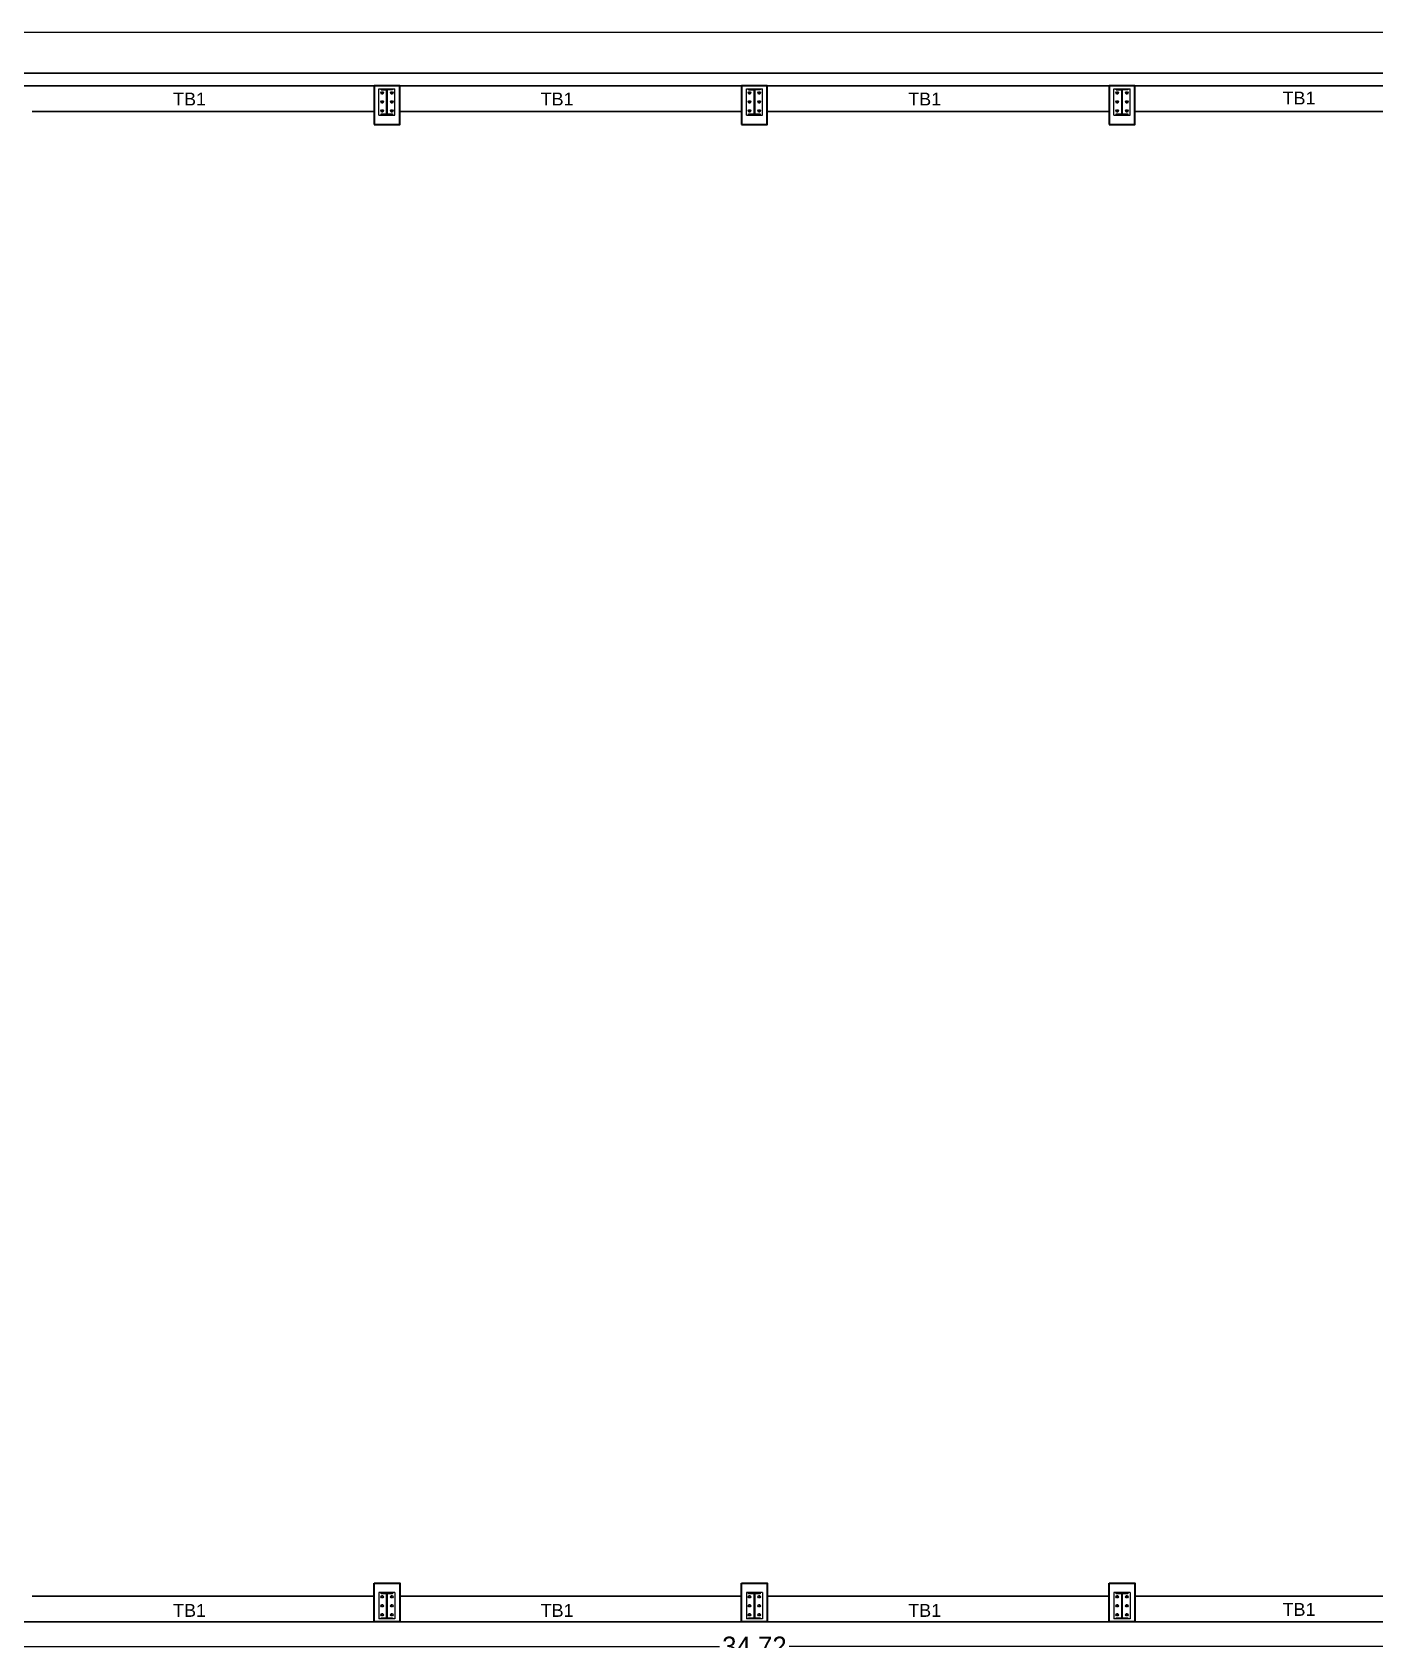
# Model space of a CAD drawing. Header units: millimetres. Extents: x 178198 to 9785548, y 9608 to 2087470.
# Drawn here: x 192936 to 213831, y 187292 to 212308 of the extents above; entities that cross this region are included whole.
import ezdxf

# ---------------------------------------------------------------- set-up
doc = ezdxf.new("R2010")
doc.units = ezdxf.units.MM
doc.header["$PDMODE"] = 35
doc.layers.add('Column', color=7, linetype='Continuous', lineweight=40)
doc.layers.add('semale', color=7, linetype='Continuous', lineweight=30)
for name, color, linetype in [('dim_axis', 251, 'Continuous'), ('dim_axis @ 100', 251, 'Continuous'), ('Steel Section', 7, 'Continuous'), ('text', 7, 'Continuous')]:
    doc.layers.add(name, color=color, linetype=linetype)
doc.styles.add('Andalus1', font='andlso.ttf', dxfattribs={"height": 3})
doc.styles.add('Arial2', font='arial.ttf', dxfattribs={"height": 300})
doc.dimstyles.new('Annotative1', dxfattribs={"dimscale": 0, "dimtxt": 3, "dimasz": 3, "dimexe": 0, "dimexo": 1, "dimtad": 0, "dimtih": 1, "dimtoh": 1, "dimlfac": 0.001, "dimzin": 1, "dimdsep": 46, "dimtxsty": 'Andalus1', "dimblk": 'DOTSMALL', "dimcen": 2.5, "dimclrd": 256, "dimclre": 256, "dimclrt": 256, "dimadec": 4, "dimazin": 0, "dimtfac": 1, "dimtmove": 0, "dimatfit": 3, "dimldrblk": 'DOTSMALL', "dimfxl": 1, "dimlwd": -1, "dimlwe": -1, "dimarcsym": 0})

# ---------------------------------------------------------------- blocks, each defined once
blk = doc.blocks.new('_DotSmall')
at = {"color": 0, "linetype": 'ByBlock', "const_width": 0.5}
blk.add_lwpolyline([(-0.0625, 0, 1), (0.0625, 0, 1)], format="xyb", close=True, dxfattribs=at)
blk = doc.blocks.new('*D82')
at = {"layer": 'Defpoints', "color": 0, "transparency": 16777216}
for p in [(186816, 187572), (221536, 187572), (186816, 187190)]:
    blk.add_point(p, dxfattribs=at)
at = {"layer": 'dim_axis', "transparency": 16777216}
for p, q in [((186816, 187472), (186816, 187190)), ((221536, 187472), (221536, 187190)), ((186816, 187190), (203633, 187190)), ((221536, 187190), (204719, 187190))]:
    blk.add_line(p, q, dxfattribs=at)
at = {"layer": 'dim_axis', "transparency": 16777216, "xscale": 300, "yscale": 300, "zscale": 300, "rotation": 180}
blk.add_blockref('_DotSmall', (186816, 187190), dxfattribs=at)
at = {"layer": 'dim_axis', "transparency": 16777216, "xscale": 300, "yscale": 300, "zscale": 300}
blk.add_blockref('_DotSmall', (221536, 187190), dxfattribs=at)
at = {"layer": 'dim_axis', "transparency": 16777216, "insert": (204176, 187190), "char_height": 300, "attachment_point": 5, "style": 'Andalus1'}
blk.add_mtext('34.72', dxfattribs=at)

msp = doc.modelspace()

# ---------------------------------------------------------------- linework, layer by layer
msp.add_lwpolyline([(178197.8318, 212308.11692), (231657.8318, 212308.11692), (231657.8318, 174504.25978), (178197.8318, 174504.25978)], close=True)
at = {"lineweight": 30}
msp.add_lwpolyline([(178834.26037, 211671.68835), (231021.40323, 211671.68835), (231021.40323, 175140.68835), (178834.26037, 175140.68835)], close=True, dxfattribs=at)
at = {"layer": 'Column', "lineweight": 40}
for points in [[(198256.19775, 210871.56617), (198656.19775, 210871.56617), (198656.19775, 211471.56617), (198256.19775, 211471.56617)], [(203976.19775, 210871.56617), (204376.19775, 210871.56617), (204376.19775, 211471.56617), (203976.19775, 211471.56617)], [(209696.19775, 210871.56617), (210096.19775, 210871.56617), (210096.19775, 211471.56617), (209696.19775, 211471.56617)], [(198256.19775, 188171.56617), (198656.19775, 188171.56617), (198656.19775, 187571.56617), (198256.19775, 187571.56617)], [(203976.19775, 188171.56617), (204376.19775, 188171.56617), (204376.19775, 187571.56617), (203976.19775, 187571.56617)], [(209696.19775, 188171.56617), (210096.19775, 188171.56617), (210096.19775, 187571.56617), (209696.19775, 187571.56617)]]:
    msp.add_lwpolyline(points, close=True, dxfattribs=at)
at = {"layer": 'semale'}
for p, q in [((221536.19775, 211471.56617), (186816.19775, 211471.56617)), ((198256.19775, 211071.56617), (192936.19775, 211071.56617)), ((203976.19775, 211071.56617), (198656.19775, 211071.56617)), ((209696.19775, 211071.56617), (204376.19775, 211071.56617)), ((215416.19775, 211071.56617), (210096.19775, 211071.56617)), ((198256.19775, 187971.56617), (192936.19775, 187971.56617)), ((203976.19775, 187971.56617), (198656.19775, 187971.56617)), ((209696.19775, 187971.56617), (204376.19775, 187971.56617)), ((215416.19775, 187971.56617), (210096.19775, 187971.56617)), ((186816.19775, 187571.56617), (221536.19775, 187571.56617))]:
    msp.add_line(p, q, dxfattribs=at)
at = {"layer": 'Steel Section'}
for p, q in [((198331.19775, 211016.56617), (198331.19775, 211426.56617)), ((198331.19775, 211426.56617), (198581.19775, 211426.56617)), ((198366.19775, 211408.06617), (198366.19775, 211421.56617)), ((198366.19775, 211421.56617), (198546.19775, 211421.56617)), ((198366.19775, 211408.06617), (198451.89775, 211408.06617)), ((198366.94162, 211408.06617), (198380.44162, 211421.56617)), ((198451.89775, 211035.06617), (198451.89775, 211408.06617)), ((198546.19775, 211408.06617), (198460.49775, 211408.06617)), ((198460.49775, 211408.06617), (198460.49775, 211035.06617)), ((198546.19775, 211421.56617), (198546.19775, 211408.06617)), ((198581.19775, 211016.56617), (198581.19775, 211426.56617)), ((204051.19775, 211016.56617), (204051.19775, 211426.56617)), ((204051.19775, 211426.56617), (204301.19775, 211426.56617)), ((204086.19775, 211408.06617), (204086.19775, 211421.56617)), ((204086.19775, 211421.56617), (204266.19775, 211421.56617)), ((204086.19775, 211408.06617), (204171.89775, 211408.06617)), ((204086.94162, 211408.06617), (204100.44162, 211421.56617)), ((204171.89775, 211035.06617), (204171.89775, 211408.06617)), ((204266.19775, 211408.06617), (204180.49775, 211408.06617)), ((204180.49775, 211408.06617), (204180.49775, 211035.06617)), ((204266.19775, 211421.56617), (204266.19775, 211408.06617)), ((204301.19775, 211016.56617), (204301.19775, 211426.56617)), ((209771.19775, 211016.56617), (209771.19775, 211426.56617)), ((209771.19775, 211426.56617), (210021.19775, 211426.56617)), ((209806.19775, 211408.06617), (209806.19775, 211421.56617)), ((209806.19775, 211421.56617), (209986.19775, 211421.56617)), ((209806.19775, 211408.06617), (209891.89775, 211408.06617)), ((209806.94162, 211408.06617), (209820.44162, 211421.56617)), ((209891.89775, 211035.06617), (209891.89775, 211408.06617)), ((209986.19775, 211408.06617), (209900.49775, 211408.06617)), ((209900.49775, 211408.06617), (209900.49775, 211035.06617)), ((209986.19775, 211421.56617), (209986.19775, 211408.06617)), ((210021.19775, 211016.56617), (210021.19775, 211426.56617)), ((198360.41314, 211361.56617), (198370.80545, 211379.56617)), ((198370.80545, 211343.56617), (198360.41314, 211361.56617)), ((198360.41314, 211221.56617), (198370.80545, 211239.56617)), ((198370.80545, 211203.56617), (198360.41314, 211221.56617)), ((198370.80545, 211379.56617), (198391.59006, 211379.56617)), ((198391.59006, 211343.56617), (198370.80545, 211343.56617)), ((198370.80545, 211239.56617), (198391.59006, 211239.56617)), ((198391.59006, 211203.56617), (198370.80545, 211203.56617)), ((198391.59006, 211379.56617), (198401.98236, 211361.56617)), ((198401.98236, 211361.56617), (198391.59006, 211343.56617)), ((198391.59006, 211239.56617), (198401.98236, 211221.56617)), ((198401.98236, 211221.56617), (198391.59006, 211203.56617)), ((198451.89775, 211210.14424), (198460.49775, 211218.74424)), ((198510.41314, 211361.56617), (198520.80545, 211379.56617)), ((198520.80545, 211343.56617), (198510.41314, 211361.56617)), ((198510.41314, 211221.56617), (198520.80545, 211239.56617)), ((198520.80545, 211203.56617), (198510.41314, 211221.56617)), ((198520.80545, 211379.56617), (198541.59006, 211379.56617)), ((198541.59006, 211343.56617), (198520.80545, 211343.56617)), ((198520.80545, 211239.56617), (198541.59006, 211239.56617)), ((198541.59006, 211203.56617), (198520.80545, 211203.56617)), ((198541.59006, 211379.56617), (198551.98236, 211361.56617)), ((198551.98236, 211361.56617), (198541.59006, 211343.56617)), ((198541.59006, 211239.56617), (198551.98236, 211221.56617)), ((198551.98236, 211221.56617), (198541.59006, 211203.56617)), ((204080.41314, 211361.56617), (204090.80545, 211379.56617)), ((204090.80545, 211343.56617), (204080.41314, 211361.56617)), ((204080.41314, 211221.56617), (204090.80545, 211239.56617)), ((204090.80545, 211203.56617), (204080.41314, 211221.56617)), ((204090.80545, 211379.56617), (204111.59006, 211379.56617)), ((204111.59006, 211343.56617), (204090.80545, 211343.56617)), ((204090.80545, 211239.56617), (204111.59006, 211239.56617)), ((204111.59006, 211203.56617), (204090.80545, 211203.56617)), ((204111.59006, 211379.56617), (204121.98236, 211361.56617)), ((204121.98236, 211361.56617), (204111.59006, 211343.56617)), ((204111.59006, 211239.56617), (204121.98236, 211221.56617)), ((204121.98236, 211221.56617), (204111.59006, 211203.56617)), ((204171.89775, 211210.14424), (204180.49775, 211218.74424)), ((204230.41314, 211361.56617), (204240.80545, 211379.56617)), ((204240.80545, 211343.56617), (204230.41314, 211361.56617)), ((204230.41314, 211221.56617), (204240.80545, 211239.56617)), ((204240.80545, 211203.56617), (204230.41314, 211221.56617)), ((204240.80545, 211379.56617), (204261.59006, 211379.56617)), ((204261.59006, 211343.56617), (204240.80545, 211343.56617)), ((204240.80545, 211239.56617), (204261.59006, 211239.56617)), ((204261.59006, 211203.56617), (204240.80545, 211203.56617)), ((204261.59006, 211379.56617), (204271.98236, 211361.56617)), ((204271.98236, 211361.56617), (204261.59006, 211343.56617)), ((204261.59006, 211239.56617), (204271.98236, 211221.56617)), ((204271.98236, 211221.56617), (204261.59006, 211203.56617)), ((209800.41314, 211361.56617), (209810.80545, 211379.56617)), ((209810.80545, 211343.56617), (209800.41314, 211361.56617)), ((209800.41314, 211221.56617), (209810.80545, 211239.56617)), ((209810.80545, 211203.56617), (209800.41314, 211221.56617)), ((209810.80545, 211379.56617), (209831.59006, 211379.56617)), ((209831.59006, 211343.56617), (209810.80545, 211343.56617)), ((209810.80545, 211239.56617), (209831.59006, 211239.56617)), ((209831.59006, 211203.56617), (209810.80545, 211203.56617)), ((209831.59006, 211379.56617), (209841.98236, 211361.56617)), ((209841.98236, 211361.56617), (209831.59006, 211343.56617)), ((209831.59006, 211239.56617), (209841.98236, 211221.56617)), ((209841.98236, 211221.56617), (209831.59006, 211203.56617)), ((209891.89775, 211210.14424), (209900.49775, 211218.74424)), ((209950.41314, 211361.56617), (209960.80545, 211379.56617)), ((209960.80545, 211343.56617), (209950.41314, 211361.56617)), ((209950.41314, 211221.56617), (209960.80545, 211239.56617)), ((209960.80545, 211203.56617), (209950.41314, 211221.56617)), ((209960.80545, 211379.56617), (209981.59006, 211379.56617)), ((209981.59006, 211343.56617), (209960.80545, 211343.56617)), ((209960.80545, 211239.56617), (209981.59006, 211239.56617)), ((209981.59006, 211203.56617), (209960.80545, 211203.56617)), ((209981.59006, 211379.56617), (209991.98236, 211361.56617)), ((209991.98236, 211361.56617), (209981.59006, 211343.56617)), ((209981.59006, 211239.56617), (209991.98236, 211221.56617)), ((209991.98236, 211221.56617), (209981.59006, 211203.56617)), ((198331.19775, 211016.56617), (198581.19775, 211016.56617)), ((198360.41314, 211081.56617), (198370.80545, 211099.56617)), ((198370.80545, 211063.56617), (198360.41314, 211081.56617)), ((198366.19775, 211021.56617), (198366.19775, 211035.06617)), ((198366.19775, 211035.06617), (198451.89775, 211035.06617)), ((198546.19775, 211021.56617), (198366.19775, 211021.56617)), ((198370.80545, 211099.56617), (198391.59006, 211099.56617)), ((198391.59006, 211063.56617), (198370.80545, 211063.56617)), ((198381.19775, 211081.56617), (198381.19775, 211081.56617)), ((198391.59006, 211099.56617), (198401.98236, 211081.56617)), ((198401.98236, 211081.56617), (198391.59006, 211063.56617)), ((198460.49775, 211035.06617), (198546.19775, 211035.06617)), ((198510.41314, 211081.56617), (198520.80545, 211099.56617)), ((198520.80545, 211063.56617), (198510.41314, 211081.56617)), ((198520.80545, 211099.56617), (198541.59006, 211099.56617)), ((198541.59006, 211063.56617), (198520.80545, 211063.56617)), ((198541.59006, 211099.56617), (198551.98236, 211081.56617)), ((198551.98236, 211081.56617), (198541.59006, 211063.56617)), ((198546.19775, 211035.06617), (198546.19775, 211021.56617)), ((198546.19775, 211021.56617), (198546.19775, 211021.56617)), ((204051.19775, 211016.56617), (204301.19775, 211016.56617)), ((204080.41314, 211081.56617), (204090.80545, 211099.56617)), ((204090.80545, 211063.56617), (204080.41314, 211081.56617)), ((204086.19775, 211021.56617), (204086.19775, 211035.06617)), ((204086.19775, 211035.06617), (204171.89775, 211035.06617)), ((204266.19775, 211021.56617), (204086.19775, 211021.56617)), ((204090.80545, 211099.56617), (204111.59006, 211099.56617)), ((204111.59006, 211063.56617), (204090.80545, 211063.56617)), ((204101.19775, 211081.56617), (204101.19775, 211081.56617)), ((204111.59006, 211099.56617), (204121.98236, 211081.56617)), ((204121.98236, 211081.56617), (204111.59006, 211063.56617)), ((204180.49775, 211035.06617), (204266.19775, 211035.06617)), ((204230.41314, 211081.56617), (204240.80545, 211099.56617)), ((204240.80545, 211063.56617), (204230.41314, 211081.56617)), ((204240.80545, 211099.56617), (204261.59006, 211099.56617)), ((204261.59006, 211063.56617), (204240.80545, 211063.56617)), ((204261.59006, 211099.56617), (204271.98236, 211081.56617)), ((204271.98236, 211081.56617), (204261.59006, 211063.56617)), ((204266.19775, 211035.06617), (204266.19775, 211021.56617)), ((204266.19775, 211021.56617), (204266.19775, 211021.56617)), ((209771.19775, 211016.56617), (210021.19775, 211016.56617)), ((209800.41314, 211081.56617), (209810.80545, 211099.56617)), ((209810.80545, 211063.56617), (209800.41314, 211081.56617)), ((209806.19775, 211021.56617), (209806.19775, 211035.06617)), ((209806.19775, 211035.06617), (209891.89775, 211035.06617)), ((209986.19775, 211021.56617), (209806.19775, 211021.56617)), ((209810.80545, 211099.56617), (209831.59006, 211099.56617)), ((209831.59006, 211063.56617), (209810.80545, 211063.56617)), ((209821.19775, 211081.56617), (209821.19775, 211081.56617)), ((209831.59006, 211099.56617), (209841.98236, 211081.56617)), ((209841.98236, 211081.56617), (209831.59006, 211063.56617)), ((209900.49775, 211035.06617), (209986.19775, 211035.06617)), ((209950.41314, 211081.56617), (209960.80545, 211099.56617)), ((209960.80545, 211063.56617), (209950.41314, 211081.56617)), ((209960.80545, 211099.56617), (209981.59006, 211099.56617)), ((209981.59006, 211063.56617), (209960.80545, 211063.56617)), ((209981.59006, 211099.56617), (209991.98236, 211081.56617)), ((209991.98236, 211081.56617), (209981.59006, 211063.56617)), ((209986.19775, 211035.06617), (209986.19775, 211021.56617)), ((209986.19775, 211021.56617), (209986.19775, 211021.56617)), ((198581.19775, 188026.56617), (198331.19775, 188026.56617)), ((198331.19775, 188026.56617), (198331.19775, 187616.56617)), ((198360.41314, 187961.56617), (198370.80545, 187979.56617)), ((198370.80545, 187943.56617), (198360.41314, 187961.56617)), ((198366.19775, 188008.06617), (198366.19775, 188021.56617)), ((198366.19775, 188021.56617), (198546.19775, 188021.56617)), ((198451.89775, 188008.06617), (198366.19775, 188008.06617)), ((198380.44162, 188021.56617), (198366.94162, 188008.06617)), ((198370.80545, 187979.56617), (198391.59006, 187979.56617)), ((198391.59006, 187943.56617), (198370.80545, 187943.56617)), ((198391.59006, 187979.56617), (198401.98236, 187961.56617)), ((198401.98236, 187961.56617), (198391.59006, 187943.56617)), ((198451.89775, 187635.06617), (198451.89775, 188008.06617)), ((198546.19775, 188008.06617), (198460.49775, 188008.06617)), ((198460.49775, 188008.06617), (198460.49775, 187635.06617)), ((198510.41314, 187961.56617), (198520.80545, 187979.56617)), ((198520.80545, 187943.56617), (198510.41314, 187961.56617)), ((198520.80545, 187979.56617), (198541.59006, 187979.56617)), ((198541.59006, 187943.56617), (198520.80545, 187943.56617)), ((198531.19775, 187961.56617), (198531.19775, 187961.56617)), ((198541.59006, 187979.56617), (198551.98236, 187961.56617)), ((198551.98236, 187961.56617), (198541.59006, 187943.56617)), ((198546.19775, 188021.56617), (198546.19775, 188008.06617)), ((198581.19775, 188026.56617), (198581.19775, 187616.56617)), ((204301.19775, 188026.56617), (204051.19775, 188026.56617)), ((204051.19775, 188026.56617), (204051.19775, 187616.56617)), ((204080.41314, 187961.56617), (204090.80545, 187979.56617)), ((204090.80545, 187943.56617), (204080.41314, 187961.56617)), ((204086.19775, 188008.06617), (204086.19775, 188021.56617)), ((204086.19775, 188021.56617), (204266.19775, 188021.56617)), ((204171.89775, 188008.06617), (204086.19775, 188008.06617)), ((204100.44162, 188021.56617), (204086.94162, 188008.06617)), ((204090.80545, 187979.56617), (204111.59006, 187979.56617)), ((204111.59006, 187943.56617), (204090.80545, 187943.56617)), ((204111.59006, 187979.56617), (204121.98236, 187961.56617)), ((204121.98236, 187961.56617), (204111.59006, 187943.56617)), ((204171.89775, 187635.06617), (204171.89775, 188008.06617)), ((204266.19775, 188008.06617), (204180.49775, 188008.06617)), ((204180.49775, 188008.06617), (204180.49775, 187635.06617)), ((204230.41314, 187961.56617), (204240.80545, 187979.56617)), ((204240.80545, 187943.56617), (204230.41314, 187961.56617)), ((204240.80545, 187979.56617), (204261.59006, 187979.56617)), ((204261.59006, 187943.56617), (204240.80545, 187943.56617)), ((204251.19775, 187961.56617), (204251.19775, 187961.56617)), ((204261.59006, 187979.56617), (204271.98236, 187961.56617)), ((204271.98236, 187961.56617), (204261.59006, 187943.56617)), ((204266.19775, 188021.56617), (204266.19775, 188008.06617)), ((204301.19775, 188026.56617), (204301.19775, 187616.56617)), ((210021.19775, 188026.56617), (209771.19775, 188026.56617)), ((209771.19775, 188026.56617), (209771.19775, 187616.56617)), ((209800.41314, 187961.56617), (209810.80545, 187979.56617)), ((209810.80545, 187943.56617), (209800.41314, 187961.56617)), ((209806.19775, 188008.06617), (209806.19775, 188021.56617)), ((209806.19775, 188021.56617), (209986.19775, 188021.56617)), ((209891.89775, 188008.06617), (209806.19775, 188008.06617)), ((209820.44162, 188021.56617), (209806.94162, 188008.06617)), ((209810.80545, 187979.56617), (209831.59006, 187979.56617)), ((209831.59006, 187943.56617), (209810.80545, 187943.56617)), ((209831.59006, 187979.56617), (209841.98236, 187961.56617)), ((209841.98236, 187961.56617), (209831.59006, 187943.56617)), ((209891.89775, 187635.06617), (209891.89775, 188008.06617)), ((209986.19775, 188008.06617), (209900.49775, 188008.06617)), ((209900.49775, 188008.06617), (209900.49775, 187635.06617)), ((209950.41314, 187961.56617), (209960.80545, 187979.56617)), ((209960.80545, 187943.56617), (209950.41314, 187961.56617)), ((209960.80545, 187979.56617), (209981.59006, 187979.56617)), ((209981.59006, 187943.56617), (209960.80545, 187943.56617)), ((209971.19775, 187961.56617), (209971.19775, 187961.56617)), ((209981.59006, 187979.56617), (209991.98236, 187961.56617)), ((209991.98236, 187961.56617), (209981.59006, 187943.56617)), ((209986.19775, 188021.56617), (209986.19775, 188008.06617)), ((210021.19775, 188026.56617), (210021.19775, 187616.56617)), ((198360.41314, 187821.56617), (198370.80545, 187839.56617)), ((198370.80545, 187803.56617), (198360.41314, 187821.56617)), ((198360.41314, 187681.56617), (198370.80545, 187699.56617)), ((198370.80545, 187663.56617), (198360.41314, 187681.56617)), ((198366.19775, 187621.56617), (198366.19775, 187635.06617)), ((198366.19775, 187635.06617), (198451.89775, 187635.06617)), ((198370.80545, 187839.56617), (198391.59006, 187839.56617)), ((198391.59006, 187803.56617), (198370.80545, 187803.56617)), ((198370.80545, 187699.56617), (198391.59006, 187699.56617)), ((198391.59006, 187663.56617), (198370.80545, 187663.56617)), ((198391.59006, 187839.56617), (198401.98236, 187821.56617)), ((198401.98236, 187821.56617), (198391.59006, 187803.56617)), ((198391.59006, 187699.56617), (198401.98236, 187681.56617)), ((198401.98236, 187681.56617), (198391.59006, 187663.56617)), ((198460.49775, 187818.74424), (198451.89775, 187810.14424)), ((198460.49775, 187635.06617), (198546.19775, 187635.06617)), ((198510.41314, 187821.56617), (198520.80545, 187839.56617)), ((198520.80545, 187803.56617), (198510.41314, 187821.56617)), ((198510.41314, 187681.56617), (198520.80545, 187699.56617)), ((198520.80545, 187663.56617), (198510.41314, 187681.56617)), ((198520.80545, 187839.56617), (198541.59006, 187839.56617)), ((198541.59006, 187803.56617), (198520.80545, 187803.56617)), ((198520.80545, 187699.56617), (198541.59006, 187699.56617)), ((198541.59006, 187663.56617), (198520.80545, 187663.56617)), ((198541.59006, 187839.56617), (198551.98236, 187821.56617)), ((198551.98236, 187821.56617), (198541.59006, 187803.56617)), ((198541.59006, 187699.56617), (198551.98236, 187681.56617)), ((198551.98236, 187681.56617), (198541.59006, 187663.56617)), ((198546.19775, 187635.06617), (198546.19775, 187621.56617)), ((204080.41314, 187821.56617), (204090.80545, 187839.56617)), ((204090.80545, 187803.56617), (204080.41314, 187821.56617)), ((204080.41314, 187681.56617), (204090.80545, 187699.56617)), ((204090.80545, 187663.56617), (204080.41314, 187681.56617)), ((204086.19775, 187621.56617), (204086.19775, 187635.06617)), ((204086.19775, 187635.06617), (204171.89775, 187635.06617)), ((204090.80545, 187839.56617), (204111.59006, 187839.56617)), ((204111.59006, 187803.56617), (204090.80545, 187803.56617)), ((204090.80545, 187699.56617), (204111.59006, 187699.56617)), ((204111.59006, 187663.56617), (204090.80545, 187663.56617)), ((204111.59006, 187839.56617), (204121.98236, 187821.56617)), ((204121.98236, 187821.56617), (204111.59006, 187803.56617)), ((204111.59006, 187699.56617), (204121.98236, 187681.56617)), ((204121.98236, 187681.56617), (204111.59006, 187663.56617)), ((204180.49775, 187818.74424), (204171.89775, 187810.14424)), ((204180.49775, 187635.06617), (204266.19775, 187635.06617)), ((204230.41314, 187821.56617), (204240.80545, 187839.56617)), ((204240.80545, 187803.56617), (204230.41314, 187821.56617)), ((204230.41314, 187681.56617), (204240.80545, 187699.56617)), ((204240.80545, 187663.56617), (204230.41314, 187681.56617)), ((204240.80545, 187839.56617), (204261.59006, 187839.56617)), ((204261.59006, 187803.56617), (204240.80545, 187803.56617)), ((204240.80545, 187699.56617), (204261.59006, 187699.56617)), ((204261.59006, 187663.56617), (204240.80545, 187663.56617)), ((204261.59006, 187839.56617), (204271.98236, 187821.56617)), ((204271.98236, 187821.56617), (204261.59006, 187803.56617)), ((204261.59006, 187699.56617), (204271.98236, 187681.56617)), ((204271.98236, 187681.56617), (204261.59006, 187663.56617)), ((204266.19775, 187635.06617), (204266.19775, 187621.56617)), ((209800.41314, 187821.56617), (209810.80545, 187839.56617)), ((209810.80545, 187803.56617), (209800.41314, 187821.56617)), ((209800.41314, 187681.56617), (209810.80545, 187699.56617)), ((209810.80545, 187663.56617), (209800.41314, 187681.56617)), ((209806.19775, 187621.56617), (209806.19775, 187635.06617)), ((209806.19775, 187635.06617), (209891.89775, 187635.06617)), ((209810.80545, 187839.56617), (209831.59006, 187839.56617)), ((209831.59006, 187803.56617), (209810.80545, 187803.56617)), ((209810.80545, 187699.56617), (209831.59006, 187699.56617)), ((209831.59006, 187663.56617), (209810.80545, 187663.56617)), ((209831.59006, 187839.56617), (209841.98236, 187821.56617)), ((209841.98236, 187821.56617), (209831.59006, 187803.56617)), ((209831.59006, 187699.56617), (209841.98236, 187681.56617)), ((209841.98236, 187681.56617), (209831.59006, 187663.56617)), ((209900.49775, 187818.74424), (209891.89775, 187810.14424)), ((209900.49775, 187635.06617), (209986.19775, 187635.06617)), ((209950.41314, 187821.56617), (209960.80545, 187839.56617)), ((209960.80545, 187803.56617), (209950.41314, 187821.56617)), ((209950.41314, 187681.56617), (209960.80545, 187699.56617)), ((209960.80545, 187663.56617), (209950.41314, 187681.56617)), ((209960.80545, 187839.56617), (209981.59006, 187839.56617)), ((209981.59006, 187803.56617), (209960.80545, 187803.56617)), ((209960.80545, 187699.56617), (209981.59006, 187699.56617)), ((209981.59006, 187663.56617), (209960.80545, 187663.56617)), ((209981.59006, 187839.56617), (209991.98236, 187821.56617)), ((209991.98236, 187821.56617), (209981.59006, 187803.56617)), ((209981.59006, 187699.56617), (209991.98236, 187681.56617)), ((209991.98236, 187681.56617), (209981.59006, 187663.56617)), ((209986.19775, 187635.06617), (209986.19775, 187621.56617)), ((198581.19775, 187616.56617), (198331.19775, 187616.56617)), ((198546.19775, 187621.56617), (198366.19775, 187621.56617)), ((198546.19775, 187621.56617), (198546.19775, 187621.56617)), ((198546.19775, 187621.56617), (198546.19775, 187621.56617)), ((204301.19775, 187616.56617), (204051.19775, 187616.56617)), ((204266.19775, 187621.56617), (204086.19775, 187621.56617)), ((204266.19775, 187621.56617), (204266.19775, 187621.56617)), ((204266.19775, 187621.56617), (204266.19775, 187621.56617)), ((210021.19775, 187616.56617), (209771.19775, 187616.56617)), ((209986.19775, 187621.56617), (209806.19775, 187621.56617)), ((209986.19775, 187621.56617), (209986.19775, 187621.56617)), ((209986.19775, 187621.56617), (209986.19775, 187621.56617))]:
    msp.add_line(p, q, dxfattribs=at)
for centre, start, end in [((198381.19775, 211361.56617), 0, 180), ((198381.19775, 211361.56617), 180, 0), ((198381.19775, 211221.56617), 0, 180), ((198381.19775, 211221.56617), 180, 0), ((198531.19775, 211361.56617), 0, 180), ((198531.19775, 211361.56617), 180, 0), ((198531.19775, 211221.56617), 0, 180), ((198531.19775, 211221.56617), 180, 0), ((204101.19775, 211361.56617), 0, 180), ((204101.19775, 211361.56617), 180, 0), ((204101.19775, 211221.56617), 0, 180), ((204101.19775, 211221.56617), 180, 0), ((204251.19775, 211361.56617), 0, 180), ((204251.19775, 211361.56617), 180, 0), ((204251.19775, 211221.56617), 0, 180), ((204251.19775, 211221.56617), 180, 0), ((209821.19775, 211361.56617), 0, 180), ((209821.19775, 211361.56617), 180, 0), ((209821.19775, 211221.56617), 0, 180), ((209821.19775, 211221.56617), 180, 0), ((209971.19775, 211361.56617), 0, 180), ((209971.19775, 211361.56617), 180, 0), ((209971.19775, 211221.56617), 0, 180), ((209971.19775, 211221.56617), 180, 0), ((198381.19775, 211081.56617), 0, 180), ((198381.19775, 211081.56617), 180, 0), ((198531.19775, 211081.56617), 0, 180), ((198531.19775, 211081.56617), 180, 0), ((204101.19775, 211081.56617), 0, 180), ((204101.19775, 211081.56617), 180, 0), ((204251.19775, 211081.56617), 0, 180), ((204251.19775, 211081.56617), 180, 0), ((209821.19775, 211081.56617), 0, 180), ((209821.19775, 211081.56617), 180, 0), ((209971.19775, 211081.56617), 0, 180), ((209971.19775, 211081.56617), 180, 0), ((198381.19775, 187961.56617), 0, 180), ((198381.19775, 187961.56617), 180, 0), ((198531.19775, 187961.56617), 0, 180), ((198531.19775, 187961.56617), 180, 0), ((204101.19775, 187961.56617), 0, 180), ((204101.19775, 187961.56617), 180, 0), ((204251.19775, 187961.56617), 0, 180), ((204251.19775, 187961.56617), 180, 0), ((209821.19775, 187961.56617), 0, 180), ((209821.19775, 187961.56617), 180, 0), ((209971.19775, 187961.56617), 0, 180), ((209971.19775, 187961.56617), 180, 0), ((198381.19775, 187821.56617), 0, 180), ((198381.19775, 187821.56617), 180, 0), ((198381.19775, 187681.56617), 0, 180), ((198381.19775, 187681.56617), 180, 0), ((198531.19775, 187821.56617), 0, 180), ((198531.19775, 187821.56617), 180, 0), ((198531.19775, 187681.56617), 0, 180), ((198531.19775, 187681.56617), 180, 0), ((204101.19775, 187821.56617), 0, 180), ((204101.19775, 187821.56617), 180, 0), ((204101.19775, 187681.56617), 0, 180), ((204101.19775, 187681.56617), 180, 0), ((204251.19775, 187821.56617), 0, 180), ((204251.19775, 187821.56617), 180, 0), ((204251.19775, 187681.56617), 0, 180), ((204251.19775, 187681.56617), 180, 0), ((209821.19775, 187821.56617), 0, 180), ((209821.19775, 187821.56617), 180, 0), ((209821.19775, 187681.56617), 0, 180), ((209821.19775, 187681.56617), 180, 0), ((209971.19775, 187821.56617), 0, 180), ((209971.19775, 187821.56617), 180, 0), ((209971.19775, 187681.56617), 0, 180), ((209971.19775, 187681.56617), 180, 0)]:
    msp.add_arc(centre, 12, start, end, dxfattribs=at)

# ---------------------------------------------------------------- texts
at = {"layer": 'text', "char_height": 200, "attachment_point": 1, "style": 'Arial2'}
for insert in [(195129.33899, 211367.22881), (200849.33899, 211367.22881), (206569.33899, 211367.22881), (212394.78993, 211382.38261), (195129.33899, 187849.43647), (200849.33899, 187849.43647), (206569.33899, 187849.43647), (212394.78993, 187864.59027)]:
    msp.add_mtext_dynamic_manual_height_columns('TB1', width=776.903306, gutter_width=1500, heights=[0], dxfattribs=dict(at, insert=insert))

# ---------------------------------------------------------------- dimensions: what is measured, and where the dimension line sits
at = {"layer": 'dim_axis @ 100'}
dim = msp.add_linear_dim(base=(186816.19775, 187190.32396), p1=(221536.19775, 187571.56617), p2=(186816.19775, 187571.56617), dimstyle='Annotative1', override={"dimscale": 100, "dimtix": 0, "dimtofl": 1, "dimtmove": 0, "dimatfit": 3}, dxfattribs=at)
dim.commit()
dim.dimension.update_dxf_attribs({"geometry": '*D82', "text_midpoint": (204176.19775, 187190.32396)})

doc.saveas('drawing.dxf')
